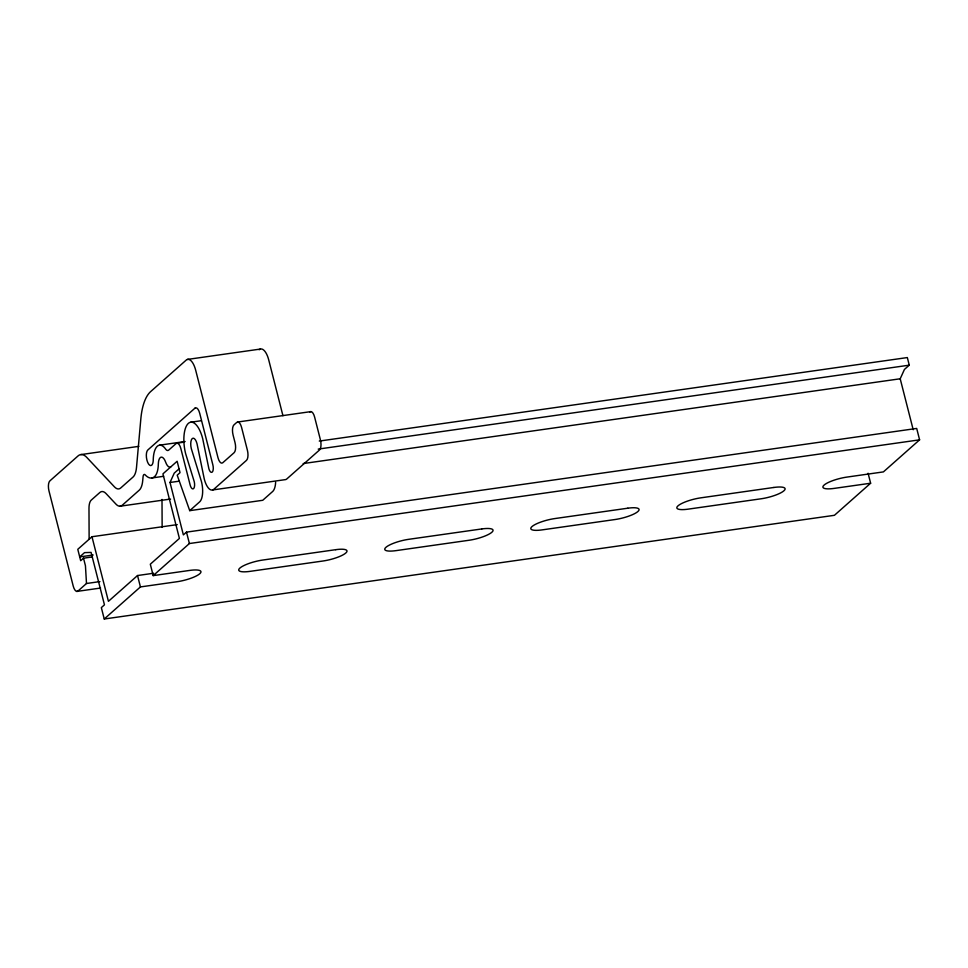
<?xml version="1.0" encoding="UTF-8"?>
<svg xmlns="http://www.w3.org/2000/svg" width="968" height="968" viewBox="0 0 968 968"><rect width="100%" height="100%" fill="white"/><g stroke="black" fill="none" stroke-linecap="round" stroke-linejoin="round"><path stroke-width="1.45" d="M868.09 473.255L870.631 483.226L834.114 488.404A18.162 4.295 -14.3 0 1 824.083 485.089A18.162 4.295 -14.3 0 1 846.891 477.091L883.409 471.9L919.6 439.835L916.696 428.437L186.497 532.134L183.376 534.905L170.017 482.475L174.24 473.146L179.068 468.863M913.199 429.744L900.204 378.778L904.439 369.437L909.267 365.166L907.331 357.567L319.283 441.081M177.253 524.62L91.972 536.732L77.779 549.316L80.683 560.714L83.514 558.197L92.456 556.927M99.898 581.599L86.491 583.498L77.972 591.049A8.071 3.279 81.9 0 1 73.193 585.967L48.993 490.994A8.071 3.279 81.9 0 1 49.888 480.878L78.033 455.94A27.552 11.18 81.9 0 1 86.83 457.465L114.49 486.904A19.481 7.913 81.9 0 0 120.71 487.981L133.04 477.055A19.481 7.913 81.9 0 0 136.512 467.399L140.832 418.926A55.103 22.373 81.9 0 1 150.669 391.58L186.158 360.132A16.141 6.558 81.9 0 1 195.705 370.296L217.982 457.67A8.071 3.279 81.9 0 0 222.749 462.752L234.111 452.697A8.071 3.279 81.9 0 0 235.018 442.582L233.07 434.983A8.071 3.279 81.9 0 1 233.978 424.867L236.821 422.351A8.071 3.279 81.9 0 1 241.589 427.433L247.397 450.229A8.071 3.279 81.9 0 1 246.501 460.344L213.843 489.264A16.129 6.546 81.9 0 1 204.296 479.112L197 443.659A8.071 3.279 81.9 0 0 192.233 438.577A8.071 3.279 81.9 0 0 191.325 448.692L201.465 481.616A16.141 6.558 81.9 0 1 199.662 501.847L189.728 510.656L177.204 475.179L180.036 472.662L177.132 461.264L162.939 473.848L179.407 538.426L150.306 564.211L153.21 575.609L189.716 570.418A18.162 4.295 -14.3 0 1 199.759 573.746A18.162 4.295 -14.3 0 1 176.938 581.744L140.433 586.923L104.242 619L101.337 607.601L104.459 604.843L91.089 552.413L84.531 552.631L79.715 556.915L93.182 555.003M153.597 573.25L137.529 575.536L108.428 601.322L91.972 536.732M153.21 575.609L189.401 543.532L919.6 439.835M870.631 483.226L834.428 515.303L104.242 619M187.332 359.443L260.356 349.073M190.756 422.205L201.187 420.729M238.055 421.963L311.067 411.594M80.767 454.609L138.884 446.345M159.781 445.135L185.118 441.541M176.902 443.162L184.356 442.11M318.23 449.104L909.267 365.166M151.673 477.998L163.592 476.304M170.017 482.475L178.995 481.205M303.19 463.563L900.204 378.778M212.67 489.953L285.681 479.584A16.129 6.546 81.9 0 0 286.867 478.894L319.525 449.975A8.071 3.279 81.9 0 0 320.42 439.859L314.612 417.063A8.071 3.279 81.9 0 0 309.833 411.981M119.875 506.24L170.549 499.052M189.728 510.656L262.739 500.287L272.673 491.478A16.141 6.558 81.9 0 0 275.638 482.197M76.738 591.436L100.575 588.048M282.946 415.732L268.729 359.927A16.141 6.558 81.9 0 0 259.17 349.763M186.497 532.134L189.401 543.532M137.529 575.536L140.433 586.923M83.514 558.197L85.45 565.796L86.491 583.498M162.007 499.428L162.14 527.403M89.129 539.249L88.983 508.321A12.064 4.901 81.9 0 1 91.222 500.141L99.837 492.506A19.481 7.913 81.9 0 1 106.056 493.583L116.015 504.183A19.481 7.913 81.9 0 0 122.222 505.26L139.259 490.171A19.481 7.913 81.9 0 0 142.732 480.503L143.07 476.74A4.247 1.73 81.9 0 1 145.188 474.864A29.221 11.87 81.9 0 0 154.602 476.583A20.122 8.168 81.9 0 0 158.341 463.817A10.14 4.114 81.9 0 1 164.862 460.296L166.423 463.974A10.128 4.114 81.9 0 0 171.07 466.636M194.919 408.194L147.826 449.987A8.071 3.279 81.9 0 0 146.918 460.102A8.071 3.279 81.9 0 0 151.698 465.184A8.409 3.412 81.9 0 0 153.259 459.098A22.022 8.942 81.9 0 1 165.213 448.499A8.409 3.412 81.9 0 0 168.734 450.084L176.103 443.562A8.071 3.279 81.9 0 1 180.871 448.644L190.079 484.726A5.76 2.335 81.9 0 0 193.769 488.404A5.76 2.335 81.9 0 0 193.745 480.031L185.65 453.726A24.212 9.825 81.9 0 1 188.361 423.379A24.212 9.825 81.9 0 1 202.687 438.637L208.507 466.939A5.76 2.335 81.9 0 0 211.98 472.263A5.76 2.335 81.9 0 0 212.791 464.604L199.698 413.276A8.071 3.279 81.9 0 0 194.919 408.194M335.751 549.679L262.739 560.048A18.162 4.295 -14.3 0 0 239.919 568.047A18.162 4.295 -14.3 0 0 249.962 571.374L322.985 561.004A18.162 4.295 -14.3 0 0 345.794 553.006A18.162 4.295 -14.3 0 0 335.751 549.679M481.798 528.939L408.774 539.309A18.162 4.295 -14.3 0 0 385.954 547.307A18.162 4.295 -14.3 0 0 395.997 550.635L469.02 540.265A18.162 4.295 -14.3 0 0 491.841 532.267A18.162 4.295 -14.3 0 0 481.798 528.939M627.833 508.2L554.821 518.57A18.162 4.295 -14.3 0 0 532.001 526.568A18.162 4.295 -14.3 0 0 542.044 529.895L615.055 519.526A18.162 4.295 -14.3 0 0 637.876 511.527A18.162 4.295 -14.3 0 0 627.833 508.2M773.88 487.461L700.856 497.83A18.162 4.295 -14.3 0 0 678.036 505.828A18.162 4.295 -14.3 0 0 688.079 509.156L761.102 498.786A18.162 4.295 -14.3 0 0 783.911 490.788A18.162 4.295 -14.3 0 0 773.88 487.461"/></g></svg>
